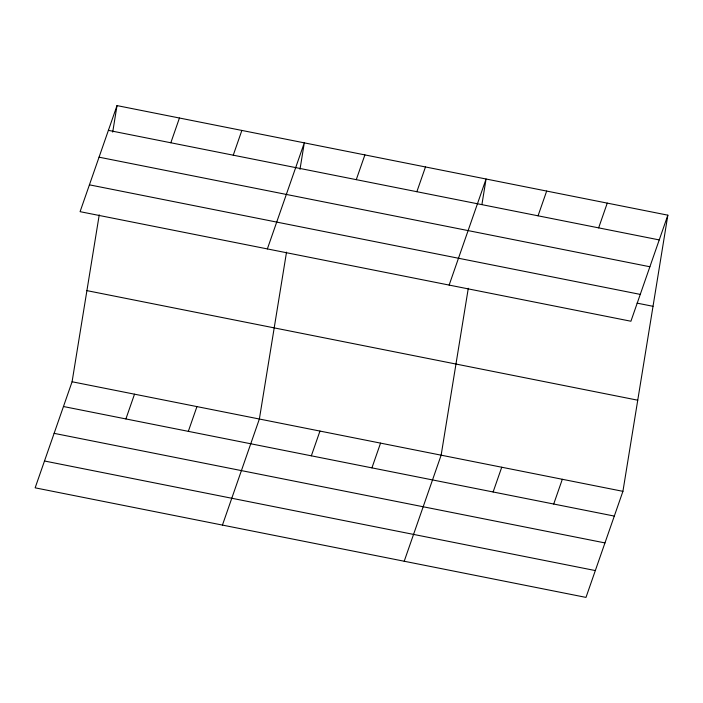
<?xml version="1.0" encoding="UTF-8"?>
<svg xmlns="http://www.w3.org/2000/svg" width="703" height="703" viewBox="0 0 703 703"><rect width="100%" height="100%" fill="white"/><g stroke="black" fill="none" stroke-linecap="round" stroke-linejoin="round"><path stroke-width="1.05" d="M667.85 215.171L630.916 321.236L80.08 211.665L117.014 105.599L667.85 215.171L622.92 491.335L585.986 597.401L35.15 487.829L72.084 381.764L99.237 214.872M112.708 132.094L117.014 105.599M286.525 252.131L259.372 419.023L222.438 525.088M299.988 169.344L304.302 142.858L267.36 248.924M468.295 288.283L441.141 455.175L404.207 561.24M481.933 204.441L486.072 179.01L449.138 285.075M170.829 142.771L179.441 118.016M125.899 418.935L134.51 394.181M233.255 155.187L241.867 130.433M188.325 431.352L196.945 406.598M356.272 179.652L364.892 154.906M311.341 455.816L319.962 431.071M416.861 191.708L425.482 166.963M371.931 467.873L380.551 443.127M538.05 215.812L546.67 191.067M493.119 491.977L501.74 467.231M598.64 227.869L607.26 203.114M553.709 504.033L562.33 479.279M108.394 130.354L659.229 239.916M99.053 157.182L649.888 266.753M89.422 184.836L640.257 294.399M637.076 303.134L653.025 306.306M86.908 290.629L637.744 400.2M72.084 381.764L622.92 491.335M63.463 406.519L614.299 516.081M54.122 433.347L604.958 542.918M44.491 461.001L595.327 570.564"/></g></svg>
